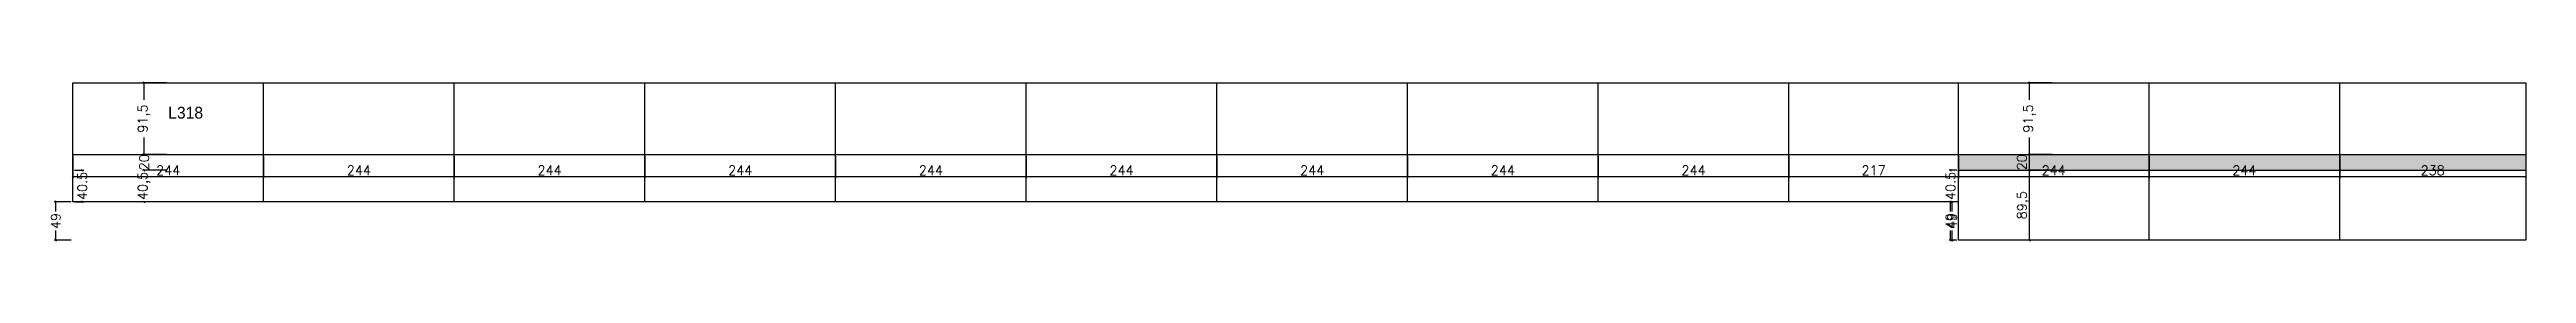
# Model space of a CAD drawing. Extents: x 2909 to 6079, y 2060 to 2263.
import ezdxf

# ---------------------------------------------------------------- set-up
doc = ezdxf.new("R2010")
doc.units = 0
for name, color, linetype in [('COTA', 241, 'Continuous'), ('Hachura', 251, 'Continuous'), ('NOMENCLATURA', 7, 'Continuous'), ('PAINEIS', 6, 'Continuous')]:
    doc.layers.add(name, color=color, linetype=linetype)
doc.styles.add('Romans', font='romans.shx', dxfattribs={"height": 12})
doc.dimstyles.new('cotas', dxfattribs={"dimtxt": 9, "dimasz": 2, "dimexe": 2, "dimexo": 2, "dimgap": 2, "dimtad": 1, "dimdec": 1, "dimzin": 12, "dimtxsty": 'Romans', "dimblk": 'OBLIQUE', "dimcen": 2.5, "dimclrd": 4, "dimclre": 4, "dimclrt": 240, "dimazin": 3, "dimtfac": 1, "dimtmove": 0, "dimatfit": 3})

# ---------------------------------------------------------------- blocks, each defined once
blk = doc.blocks.new('_OBLIQUE')
at = {"color": 0, "linetype": 'BYBLOCK'}
blk.add_line((-0.5, -0.5), (0.5, 0.5), dxfattribs=at)

msp = doc.modelspace()

# ---------------------------------------------------------------- hatches: boundary and pattern name
at = {"layer": 'Hachura'}
h = msp.add_hatch(color=251, dxfattribs=at)
h.dxf.hatch_style = 1
h.paths.add_polyline_path([(5352.07, 2150.44), (6078.07, 2150.44), (6078.07, 2170.44), (5352.07, 2170.44)])

# ---------------------------------------------------------------- linework, layer by layer
at = {"layer": 'PAINEIS'}
for p, q in [((3183.07, 2109.94), (3183.07, 2261.94)), ((3427.07, 2109.94), (3427.07, 2261.94)), ((3671.07, 2109.94), (3671.07, 2261.94)), ((3915.07, 2109.94), (3915.07, 2261.94)), ((4159.07, 2109.94), (4159.07, 2261.94)), ((4403.07, 2109.94), (4403.07, 2261.94)), ((4647.07, 2109.94), (4647.07, 2261.94)), ((4891.07, 2109.94), (4891.07, 2261.94)), ((5135.07, 2109.94), (5135.07, 2261.94)), ((5352.07, 2060.94), (5352.07, 2261.94)), ((5596.07, 2060.94), (5596.07, 2261.94)), ((5840.07, 2060.94), (5840.07, 2261.94)), ((2939.07, 2170.44), (6078.07, 2170.44)), ((5352.07, 2150.44), (6078.07, 2150.44))]:
    msp.add_line(p, q, dxfattribs=at)
msp.add_lwpolyline([(5352.07, 2060.94), (5352.07, 2109.94), (2939.07, 2109.94), (2939.07, 2261.94), (6078.07, 2261.94), (6078.07, 2060.94)], close=True, dxfattribs=at)

# ---------------------------------------------------------------- texts
at = {"layer": 'NOMENCLATURA'}
msp.add_text('L318', height=15, dxfattribs=at).set_placement((3061.07, 2216.19))

# ---------------------------------------------------------------- dimensions: what is measured, and where the dimension line sits
at = {"layer": 'COTA'}
for base, p1, p2, location in [((3030.21, 2170.44), (3061.07, 2170.44), (3061.07, 2261.94), (3030.21, 2216.19)), ((5443.21, 2170.44), (5474.07, 2170.44), (5474.07, 2261.94), (5443.21, 2216.19)), ((3030.21, 2150.44), (3061.07, 2150.44), (3061.07, 2170.44), (3030.21, 2160.44)), ((3030.21, 2109.94), (3061.07, 2109.94), (3061.07, 2150.44), (3030.21, 2130.19))]:
    msp.add_linear_dim(base=base, p1=p1, p2=p2, angle=90, location=location, dimstyle='cotas', override={"dimtmove": 2}, dxfattribs=at).render()
for base, p1, p2 in [((2939.07, 2142.17), (2939.07, 2170.44), (3183.07, 2170.44)), ((3183.07, 2142.17), (3183.07, 2170.44), (3427.07, 2170.44)), ((3427.07, 2142.17), (3427.07, 2170.44), (3671.07, 2170.44)), ((3671.07, 2142.17), (3671.07, 2170.44), (3915.07, 2170.44)), ((3915.07, 2142.17), (3915.07, 2170.44), (4159.07, 2170.44)), ((4159.07, 2142.17), (4159.07, 2170.44), (4403.07, 2170.44)), ((4403.07, 2142.17), (4403.07, 2170.44), (4647.07, 2170.44)), ((4647.07, 2142.17), (4647.07, 2170.44), (4891.07, 2170.44)), ((4891.07, 2142.17), (4891.07, 2170.44), (5135.07, 2170.44)), ((5135.07, 2142.17), (5135.07, 2170.44), (5352.07, 2170.44)), ((5352.07, 2142.17), (5352.07, 2170.44), (5596.07, 2170.44)), ((5596.07, 2142.17), (5596.07, 2170.44), (5840.07, 2170.44)), ((5840.07, 2142.17), (5840.07, 2170.44), (6078.07, 2170.44))]:
    msp.add_linear_dim(base=base, p1=p1, p2=p2, dimstyle='cotas', dxfattribs=at).render()
for base, p1, p2 in [((5443.21, 2150.44), (5474.07, 2150.44), (5474.07, 2170.44)), ((5443.21, 2060.94), (5474.07, 2060.94), (5474.07, 2150.44))]:
    msp.add_linear_dim(base=base, p1=p1, p2=p2, angle=90, dimstyle='cotas', dxfattribs=at).render()
for base, p1, p2, location, text in [((2951.07, 2150.44), (2939.07, 2150.44), (2939.07, 2109.94), (2951.07, 2130.19), '40.5'), ((5342.07, 2150.44), (5352.07, 2150.44), (5352.07, 2109.94), (5342.07, 2130.19), '40.5'), ((2917.07, 2060.94), (2939.07, 2060.94), (2939.07, 2109.94), (2917.07, 2085.44), '49'), ((5342.07, 2060.94), (5352.07, 2060.94), (5352.07, 2109.94), (5342.07, 2085.44), '49'), ((5344.07, 2060.94), (5352.07, 2060.94), (5352.07, 2109.94), (5344.07, 2085.44), '49')]:
    msp.add_linear_dim(base=base, p1=p1, p2=p2, angle=90, location=location, text=text, dimstyle='cotas', override={"dimtmove": 2}, dxfattribs=at).render()

doc.saveas('drawing.dxf')
